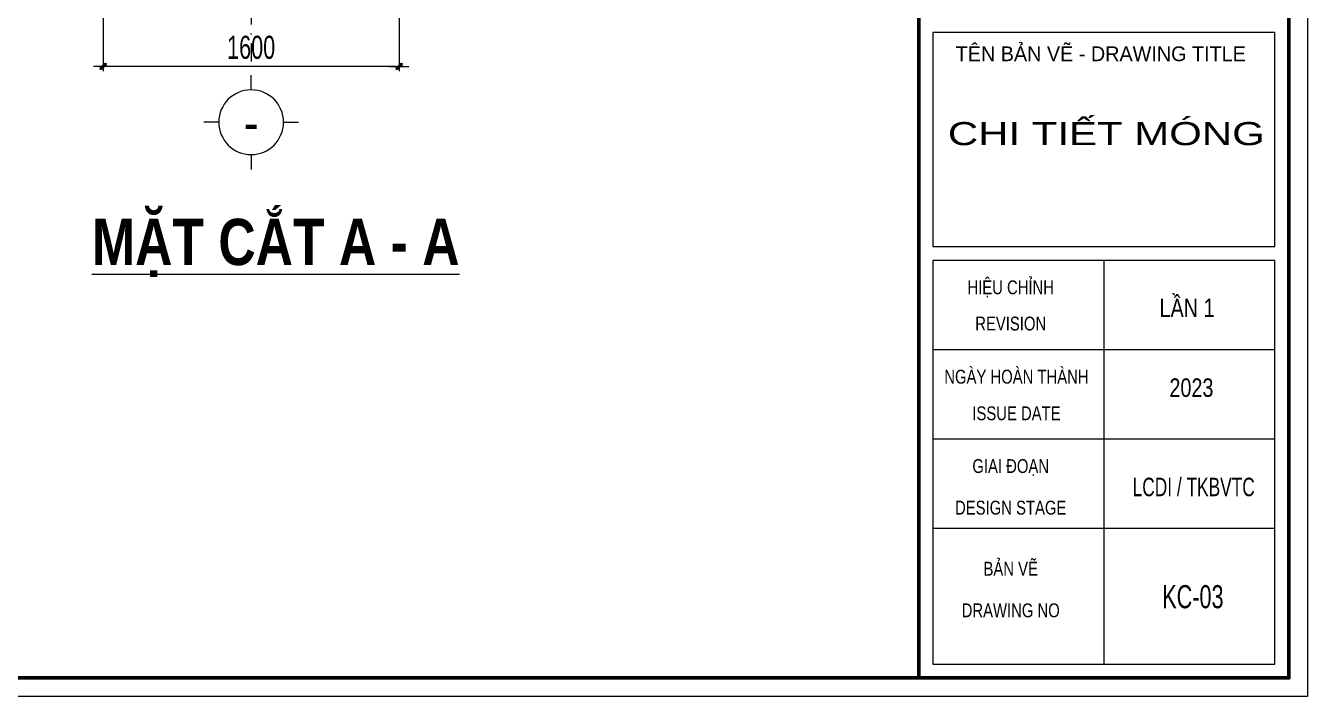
# Model space of a CAD drawing. Header units: millimetres. Extents: x -182770 to 489476, y -561170 to -280028.
# Drawn here: x -56980 to -50050, y -527439 to -523810 of the extents above; entities that cross this region are included whole.
import ezdxf
from ezdxf.enums import TextEntityAlignment as Align

# ---------------------------------------------------------------- set-up
doc = ezdxf.new("R2010")
doc.units = ezdxf.units.MM
doc.header["$MEASUREMENT"] = 0
doc.header["$PDMODE"] = 32
doc.linetypes.add('DASHDOT', pattern=[1, 0.5, -0.25, 0, -0.25])
doc.layers.get('Defpoints').update_dxf_attribs({"color": 1})
for name, color, linetype, lineweight in [('Khungten_LCDI', 7, 'Continuous', 5), ('LC Dim', 8, 'Continuous', 18), ('LC ISO', 153, 'Continuous', 13), ('LC Net manh', 133, 'Continuous', 5), ('LC Net thay', 63, 'Continuous', 25), ('LC Net truc', 79, 'DASHDOT', 13), ('LC Text1', 3, 'Continuous', 20), ('LC Text2', 7, 'Continuous', 25)]:
    doc.layers.add(name, color=color, linetype=linetype, lineweight=lineweight)
doc.styles.add('HOATBIF', font='hoatbif.shx', dxfattribs={"width": 0.7})
doc.styles.add('Khungten', font='VHAVAN.TTF', dxfattribs={"width": 0.9, "height": 5000})
doc.styles.add('LC 1', font='VHAVANB.TTF')
doc.styles.add('LC3', font='VHARIALB.TTF', dxfattribs={"width": 0.8})
doc.styles.add('Title', font='VHBLACK.TTF', dxfattribs={"width": 0.8})
doc.dimstyles.new('1-100(1-50)', dxfattribs={"dimscale": 50, "dimtxt": 2.5, "dimasz": 0.35, "dimexe": 0.5, "dimexo": 0, "dimgap": 0.8, "dimtad": 1, "dimdec": 0, "dimzin": 0, "dimdsep": 46, "dimtxsty": 'HOATBIF', "dimblk1": 'DOT', "dimblk2": 'DOT', "dimsah": 1, "dimcen": -1, "dimdle": 1, "dimclrd": 256, "dimclre": 256, "dimclrt": 4, "dimadec": 3, "dimazin": 2, "dimtfac": 0.333333, "dimtdec": 0, "dimtix": 1, "dimtmove": 2, "dimatfit": 3, "dimldrblk": 'DOT', "dimfxl": 1, "dimtvp": 0.833333, "dimtolj": 1, "dimtzin": 0, "dimarcsym": 0})

# ---------------------------------------------------------------- blocks, each defined once
blk = doc.blocks.new('lcdi fix')
at = {"layer": 'Defpoints', "lineweight": 0}
blk.add_lwpolyline([(-1200, -14850), (-1200, 14850), (40800, 14850), (40800, -14850)], close=True, dxfattribs=at)
at = {"layer": 'Khungten_LCDI', "color": 5, "lineweight": 60}
blk.add_line((36600, 14650), (36600, -14650), dxfattribs=at)
at = {"layer": 'Khungten_LCDI', "color": 5, "lineweight": 25}
blk.add_line((40600, -14650), (40600, 14650), dxfattribs=at)
at = {"layer": 'Khungten_LCDI', "color": 9, "lineweight": 15}
for p, q in [((38600, -10133), (38600, -14500)), ((40450, -11100), (36750, -11100)), ((40450, -12067), (36750, -12067)), ((40450, -13033), (36750, -13033))]:
    blk.add_line(p, q, dxfattribs=at)
at = {"layer": 'Khungten_LCDI', "color": 5, "lineweight": 60}
blk.add_lwpolyline([(0, -14650), (0, 14650), (40600, 14650), (40600, -14650)], close=True, dxfattribs=at)
at = {"layer": 'Khungten_LCDI', "color": 9, "lineweight": 15}
for points in [[(36750, -9983), (40450, -9983), (40450, -7667), (36750, -7667)], [(36750, -14500), (40450, -14500), (40450, -10133), (36750, -10133)]]:
    blk.add_lwpolyline(points, close=True, dxfattribs=at)
at = {"color": 7, "style": 'Khungten'}
blk.add_text('tªn b¶n vÏ - drawing title', height=160, dxfattribs=at).set_placement((38566, -7977), align=Align.CENTER)
at = {"color": 7}
for s, height, style, width, p in [('hiÖu chØnh', 150, 'Khungten', 0.8, (37592, -10499)), ('revision', 150, 'Khungten', 0.8, (37592, -10891)), ('ngµy hoµn thµnh', 150, 'Khungten', 0.8, (37654, -11466)), ('issue date', 150, 'Khungten', 0.8, (37654, -11862)), ('giai ®o¹n', 150, 'Khungten', 0.8, (37592, -12433)), ('lcdi / tkBVTC', 200, 'Title', 0.7, (39571, -12684)), ('design stage', 150, 'Khungten', 0.8, (37592, -12883)), ('b¶n vÏ', 150, 'Khungten', 0.8, (37592, -13544)), ('drawing nO', 150, 'Khungten', 0.8, (37592, -13994))]:
    blk.add_text(s, height=height, dxfattribs=dict(at, style=style, width=width)).set_placement(p, align=Align.CENTER)
at = {"color": 7, "style": 'Khungten', "width": 0.8}
for tag, p in [('REVISION', (39499, -10746)), ('NGAYHT', (39546, -11609))]:
    blk.add_attdef(tag, text='', height=200, dxfattribs=at).set_placement(p, align=Align.CENTER)
at = {"layer": 'LC Text1', "color": 3, "style": 'LC 1', "width": 1.834006}
for tag, p, p2 in [('TENBANVE1', (36913, -8886), (40339, -8886)), ('TENBANVE2', (36913, -9562), (40339, -9562))]:
    blk.add_attdef(tag, text='', height=250, dxfattribs=at).set_placement(p, p2, align=Align.FIT)
at = {"layer": 'LC Text1', "style": 'Title', "width": 0.7}
blk.add_attdef('SOBANVE', text='', height=250, dxfattribs=at).set_placement((39562, -13896), align=Align.CENTER)
blk = doc.blocks.new('DOT')
at = {"layer": 'LC Dim'}
blk.add_line((-3, 0), (3, 0), dxfattribs=at)
at = {"layer": 'LC Dim', "color": 4}
blk.add_line((-1, -1), (1, 1), dxfattribs=at)
blk.add_lwpolyline([(0.5, 1), (-1, -0.5), (-0.5, -1), (1, 0.5)], close=True, dxfattribs=at)
blk = doc.blocks.new('*D508')
at = {"layer": 'Defpoints', "color": 0, "ltscale": 2, "transparency": 16777216}
for p in [(-56560.6, -523433.5), (-54960.6, -523433.5), (-56560.6, -524030.6)]:
    blk.add_point(p, dxfattribs=at)
at = {"layer": 'LC Dim', "lineweight": -2, "ltscale": 2, "transparency": 16777216}
for p, q in [((-56560.6, -523433.5), (-56560.6, -524055.6)), ((-54960.6, -523433.5), (-54960.6, -524055.6)), ((-54978.1, -524030.6), (-56543.1, -524030.6))]:
    blk.add_line(p, q, dxfattribs=at)
at = {"layer": 'LC Dim', "lineweight": -2, "ltscale": 2, "transparency": 16777216, "xscale": 17.5, "yscale": 17.5, "zscale": 17.5, "rotation": 180}
blk.add_blockref('DOT', (-56560.6, -524030.6), dxfattribs=at)
at = {"layer": 'LC Dim', "lineweight": -2, "ltscale": 2, "transparency": 16777216, "xscale": 17.5, "yscale": 17.5, "zscale": 17.5}
blk.add_blockref('DOT', (-54960.6, -524030.6), dxfattribs=at)
at = {"layer": 'LC Dim', "color": 4, "ltscale": 2, "transparency": 16777216, "insert": (-55760.6, -523928.1), "char_height": 125, "attachment_point": 5, "style": 'HOATBIF'}
blk.add_mtext('\\A1;1600', dxfattribs=at)
blk = doc.blocks.new('_Dot')
at = {"color": 0, "linetype": 'ByBlock', "lineweight": -2}
blk.add_line((-0.5, 0), (-1, 0), dxfattribs=at)
at = {"color": 0, "linetype": 'ByBlock', "const_width": 0.5}
blk.add_lwpolyline([(-0.25, 0, 1), (0.25, 0, 1)], format="xyb", close=True, dxfattribs=at)
blk = doc.blocks.new('TIEUDE1')
at = {"layer": 'LC Text2', "color": 7, "style": 'LC 1'}
blk.add_attdef('TIªU§Ò', text='', height=5, dxfattribs=at).set_placement((0, 0), align=Align.BOTTOM_CENTER)
blk.add_attdef('TL', text='', height=3, dxfattribs=at).set_placement((0, -2), align=Align.TOP_CENTER)
blk = doc.blocks.new('TTRUC')
at = {"layer": 'LC ISO'}
for p, q in [((0, 6.95), (0, 10.13)), ((-6.95, 0), (-10.13, 0)), ((6.95, 0), (10.13, 0)), ((0, -6.95), (0, -10.13))]:
    blk.add_line(p, q, dxfattribs=at)
at = {"layer": 'LC Net manh'}
blk.add_circle((0, 0), 6.95, dxfattribs=at)

msp = doc.modelspace()

# ---------------------------------------------------------------- linework, layer by layer
at = {"layer": 'LC Net truc', "ltscale": 200}
msp.add_line((-55760.6, -519301.7), (-55760.6, -524102.7), dxfattribs=at)

# ---------------------------------------------------------------- block references
at = {"layer": 'LC ISO', "xscale": -25.19610424696835, "yscale": 25.19610424696835, "zscale": 25.19610424696835}
msp.add_blockref('TTRUC', (-55760.6, -524332.5), dxfattribs=at)
at = {"layer": 'LC Net thay'}
ref = msp.add_blockref('lcdi fix', (-70449.6, -520013.8), dxfattribs=dict(at, xscale=0.5000000000000013, yscale=0.5000000000000013, zscale=0.5000000000000013))
ref.add_attrib('NGAYHT', '2023', dxfattribs={"layer": 'LC Text1', "height": 100, "style": 'Khungten', "width": 0.8}).set_placement((-50676.5, -525818.5), align=Align.CENTER)
ref.add_attrib('REVISION', 'lÇn 1', dxfattribs={"layer": 'LC Text1', "height": 100, "style": 'Khungten', "width": 0.8}).set_placement((-50700.2, -525387), align=Align.CENTER)
ref.add_attrib('SOBANVE', 'KC-03', dxfattribs={"layer": 'LC Text1', "height": 125, "style": 'Title', "width": 0.7}).set_placement((-50668.6, -526961.9), align=Align.CENTER)
ref.add_attrib('TENBANVE1', 'chi tiÕt mãng', dxfattribs={"layer": 'LC Text1', "height": 125, "style": 'Title', "width": 1.182015}).set_placement((-51993.3, -524456.7), (-50280, -524456.7), align=Align.FIT)
at = {"layer": 'LC Text2'}
ref = msp.add_blockref('TIEUDE1', (-55608.7, -525180.4), dxfattribs=dict(at, xscale=-50.8, yscale=50.8, zscale=50.8))
ref.add_attrib('TIªU§Ò', '%%UmÆt c¾t A - A', dxfattribs={"color": 7, "height": 250.16, "style": 'LC3', "width": 0.8}).set_placement((-55627.4, -525180.4), align=Align.BOTTOM_CENTER)

# ---------------------------------------------------------------- texts
at = {"layer": 'LC Text1', "ltscale": 0.2, "style": 'LC 1', "width": 0.9}
msp.add_text('-', height=197.3, dxfattribs=at).set_placement((-55760.4, -524493), align=Align.BOTTOM_CENTER)

# ---------------------------------------------------------------- dimensions: what is measured, and where the dimension line sits
at = {"layer": 'LC Dim', "ltscale": 2}
dim = msp.add_linear_dim(base=(-56560.6, -524030.6), p1=(-54960.6, -523433.5), p2=(-56560.6, -523433.5), angle=180, dimstyle='1-100(1-50)', dxfattribs=at)
dim.commit()
dim.dimension.update_dxf_attribs({"geometry": '*D508', "text_midpoint": (-55760.6, -523928.1)})

doc.saveas('drawing.dxf')
